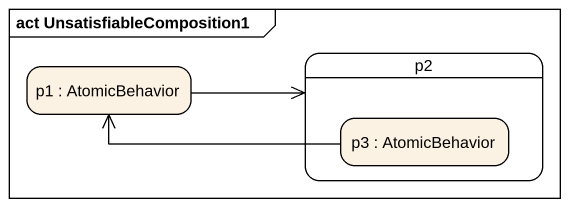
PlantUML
@startuml
mainframe act UnsatisfiableComposition1
hide empty description
state "p1 : AtomicBehavior" as p1
state p2 {
  state "p3 : AtomicBehavior" as p3
}
p1 -right-> p2
p3 -left-> p1
@enduml
